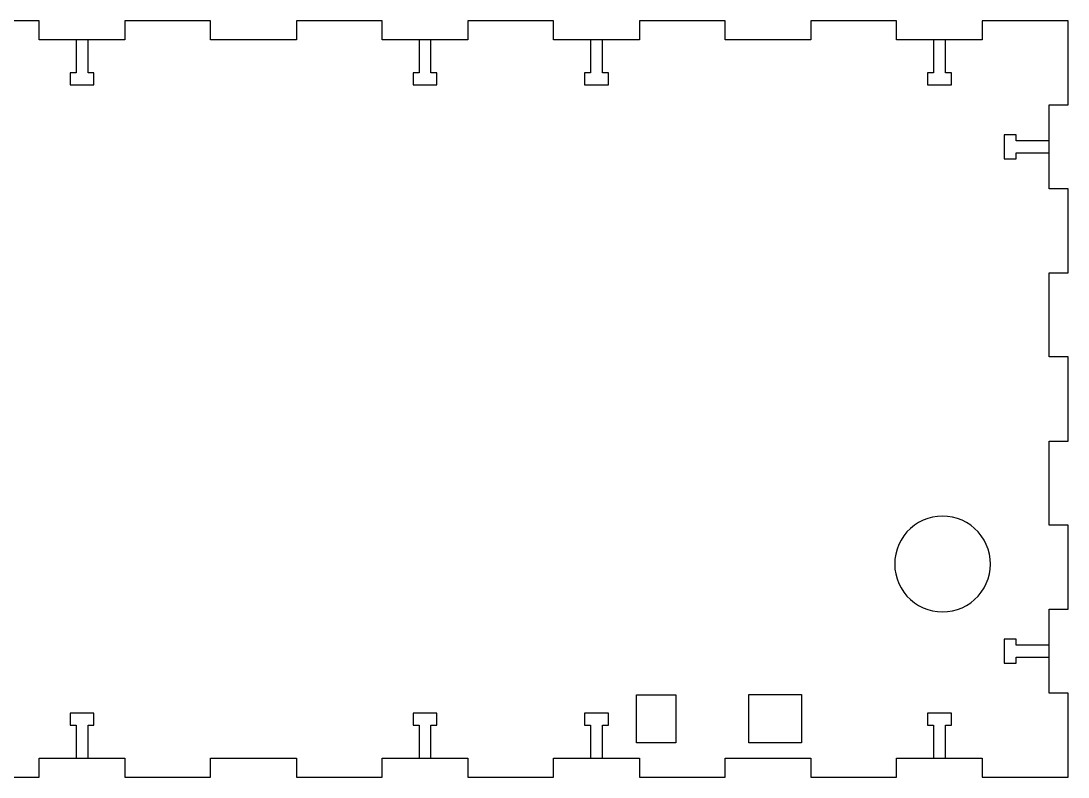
# Model space of a CAD drawing. Extents: x 9 to 577, y 117 to 593.
# Drawn here: x 313.4 to 575.9, y 403.3 to 592.8 of the extents above; entities that cross this region are included whole.
import ezdxf

# ---------------------------------------------------------------- set-up
doc = ezdxf.new("R2010")
doc.units = 0
doc.layers.add('Layer_1', color=7, linetype='CONTINUOUS')

msp = doc.modelspace()

# ---------------------------------------------------------------- linework, layer by layer
at = {"layer": 'Layer_1', "color": 7}
for points in [[(575.939475, 592.813213), (554.439475, 592.813213), (554.439475, 588.063216), (532.939473, 588.063216), (532.939473, 592.813213), (511.439474, 592.813213), (511.439474, 588.063216), (489.939474, 588.063216), (489.939474, 592.813213), (468.439475, 592.813213), (468.439475, 588.063216), (446.939473, 588.063216), (446.939473, 592.813213), (425.439465, 592.813213), (425.439465, 588.063216), (403.939466, 588.063216), (403.939466, 592.813213), (382.439467, 592.813213), (382.439467, 588.063216), (360.939467, 588.063216), (360.939467, 592.813213), (339.439468, 592.813213), (339.439468, 588.063216), (317.939469, 588.063216), (317.939469, 592.813213), (296.439469, 592.813213)], [(296.439469, 403.313214), (317.939469, 403.313214), (317.939469, 408.063215), (339.439468, 408.063215), (339.439468, 403.313214), (360.939467, 403.313214), (360.939467, 408.063215), (382.439467, 408.063215), (382.439467, 403.313214), (403.939466, 403.313214), (403.939466, 408.063215), (425.439465, 408.063215), (425.439465, 403.313214), (446.939473, 403.313214), (446.939473, 408.063215), (468.439475, 408.063215), (468.439475, 403.313214), (489.939474, 403.313214), (489.939474, 408.063215), (511.439474, 408.063215), (511.439474, 403.313214), (532.939473, 403.313214), (532.939473, 408.063215), (554.439475, 408.063215), (554.439475, 403.313214), (575.939475, 403.313214), (575.939475, 424.36877), (571.189474, 424.36877), (571.189474, 445.424326), (575.939475, 445.424326), (575.939475, 466.479882), (571.189474, 466.479882), (571.189474, 487.535437), (575.939475, 487.535437), (575.939475, 508.590993), (571.189474, 508.590993), (571.189474, 529.646549), (575.939475, 529.646549), (575.939475, 550.702105), (571.189474, 550.702105), (571.189474, 571.757658), (575.939475, 571.757658), (575.939475, 592.813213)], [(327.189471, 588.063216), (327.189471, 579.813214), (325.68946, 579.813214), (325.68946, 576.813214), (327.189471, 576.813214), (327.189471, 576.813214), (328.689482, 576.813214), (328.689482, 576.813214), (330.189465, 576.813214), (330.189465, 576.813214), (331.689476, 576.813214), (331.689476, 579.813214), (330.189465, 579.813214), (330.189465, 588.063216)], [(413.189469, 588.063216), (413.189469, 579.813214), (411.689486, 579.813214), (411.689486, 576.813214), (413.189469, 576.813214), (413.189469, 576.813214), (414.68948, 576.813214), (414.68948, 576.813214), (416.189463, 576.813214), (416.189463, 576.813214), (417.689474, 576.813214), (417.689474, 579.813214), (416.189463, 579.813214), (416.189463, 588.063216)], [(456.189473, 588.063216), (456.189473, 579.813214), (454.689473, 579.813214), (454.689473, 576.813214), (456.189473, 576.813214), (456.189473, 576.813214), (457.689473, 576.813214), (457.689473, 576.813214), (459.189475, 576.813214), (459.189475, 576.813214), (460.689475, 576.813214), (460.689475, 579.813214), (459.189475, 579.813214), (459.189475, 588.063216)], [(542.189473, 588.063216), (542.189473, 579.813214), (540.689473, 579.813214), (540.689473, 576.813214), (542.189473, 576.813214), (542.189473, 576.813214), (543.689473, 576.813214), (543.689473, 576.813214), (545.189473, 576.813214), (545.189473, 576.813214), (546.689475, 576.813214), (546.689475, 579.813214), (545.189473, 579.813214), (545.189473, 588.063216)], [(571.189474, 562.729882), (562.939475, 562.729882), (562.939475, 564.229882), (559.939473, 564.229882), (559.939473, 562.729882), (559.939473, 562.729882), (559.939473, 561.229883), (559.939473, 561.229883), (559.939473, 559.72988), (559.939473, 559.72988), (559.939473, 558.22988), (562.939475, 558.22988), (562.939475, 559.72988), (571.189474, 559.72988)], [(556.470751, 456.700413), (556.404751, 457.954411), (556.208752, 459.195399), (555.883751, 460.408418), (555.433752, 461.581418), (554.862751, 462.700401), (554.178751, 463.7534), (553.388752, 464.730425), (552.500751, 465.618409), (551.523751, 466.408406), (550.470752, 467.0924), (549.351751, 467.66342), (548.178752, 468.113423), (546.965751, 468.438402), (545.724751, 468.634405), (544.470751, 468.700417), (543.216751, 468.634405), (541.975751, 468.438402), (540.762751, 468.113423), (539.589751, 467.66342), (538.470751, 467.0924), (537.417751, 466.408406), (536.440751, 465.618409), (535.552751, 464.730425), (534.762751, 463.7534), (534.078751, 462.700401), (533.507751, 461.581418), (533.057751, 460.408418), (532.732751, 459.195399), (532.536751, 457.954411), (532.470751, 456.700413), (532.536751, 455.446415), (532.732751, 454.205399), (533.057751, 452.992408), (533.507751, 451.819408), (534.078751, 450.700425), (534.762751, 449.647397), (535.552751, 448.670401), (536.440751, 447.782417), (537.417751, 446.99242), (538.470751, 446.308398), (539.589751, 445.737406), (540.762751, 445.287403), (541.975751, 444.962424), (543.216751, 444.766421), (544.470751, 444.700409), (545.724751, 444.766421), (546.965751, 444.962424), (548.178752, 445.287403), (549.351751, 445.737406), (550.470752, 446.308398), (551.523751, 446.99242), (552.500751, 447.782417), (553.388752, 448.670401), (554.178751, 449.647397), (554.862751, 450.700425), (555.433752, 451.819408), (555.883751, 452.992408), (556.208752, 454.205399), (556.404751, 455.446415), (556.470751, 456.700413)], [(571.189474, 436.396548), (562.939475, 436.396548), (562.939475, 437.896548), (559.939473, 437.896548), (559.939473, 436.396548), (559.939473, 436.396548), (559.939473, 434.896548), (559.939473, 434.896548), (559.939473, 433.396548), (559.939473, 433.396548), (559.939473, 431.896548), (562.939475, 431.896548), (562.939475, 433.396548), (571.189474, 433.396548)], [(477.591959, 423.901334), (477.591959, 411.911317), (467.691942, 411.911317), (467.691942, 423.901334), (477.591959, 423.901334)], [(509.101957, 424.006326), (509.101957, 411.906319), (495.901944, 411.906319), (495.901944, 424.006326), (509.101957, 424.006326)], [(330.189465, 408.063215), (330.189465, 416.313214), (331.689476, 416.313214), (331.689476, 419.313215), (330.189465, 419.313215), (330.189465, 419.313215), (328.689482, 419.313215), (328.689482, 419.313215), (327.189471, 419.313215), (327.189471, 419.313215), (325.68946, 419.313215), (325.68946, 416.313214), (327.189471, 416.313214), (327.189471, 408.063215)], [(416.189463, 408.063215), (416.189463, 416.313214), (417.689474, 416.313214), (417.689474, 419.313215), (416.189463, 419.313215), (416.189463, 419.313215), (414.68948, 419.313215), (414.68948, 419.313215), (413.189469, 419.313215), (413.189469, 419.313215), (411.689486, 419.313215), (411.689486, 416.313214), (413.189469, 416.313214), (413.189469, 408.063215)], [(459.189475, 408.063215), (459.189475, 416.313214), (460.689475, 416.313214), (460.689475, 419.313215), (459.189475, 419.313215), (459.189475, 419.313215), (457.689473, 419.313215), (457.689473, 419.313215), (456.189473, 419.313215), (456.189473, 419.313215), (454.689473, 419.313215), (454.689473, 416.313214), (456.189473, 416.313214), (456.189473, 408.063215)], [(545.189473, 408.063215), (545.189473, 416.313214), (546.689475, 416.313214), (546.689475, 419.313215), (545.189473, 419.313215), (545.189473, 419.313215), (543.689473, 419.313215), (543.689473, 419.313215), (542.189473, 419.313215), (542.189473, 419.313215), (540.689473, 419.313215), (540.689473, 416.313214), (542.189473, 416.313214), (542.189473, 408.063215)]]:
    msp.add_lwpolyline(points, dxfattribs=at)

doc.saveas('drawing.dxf')
